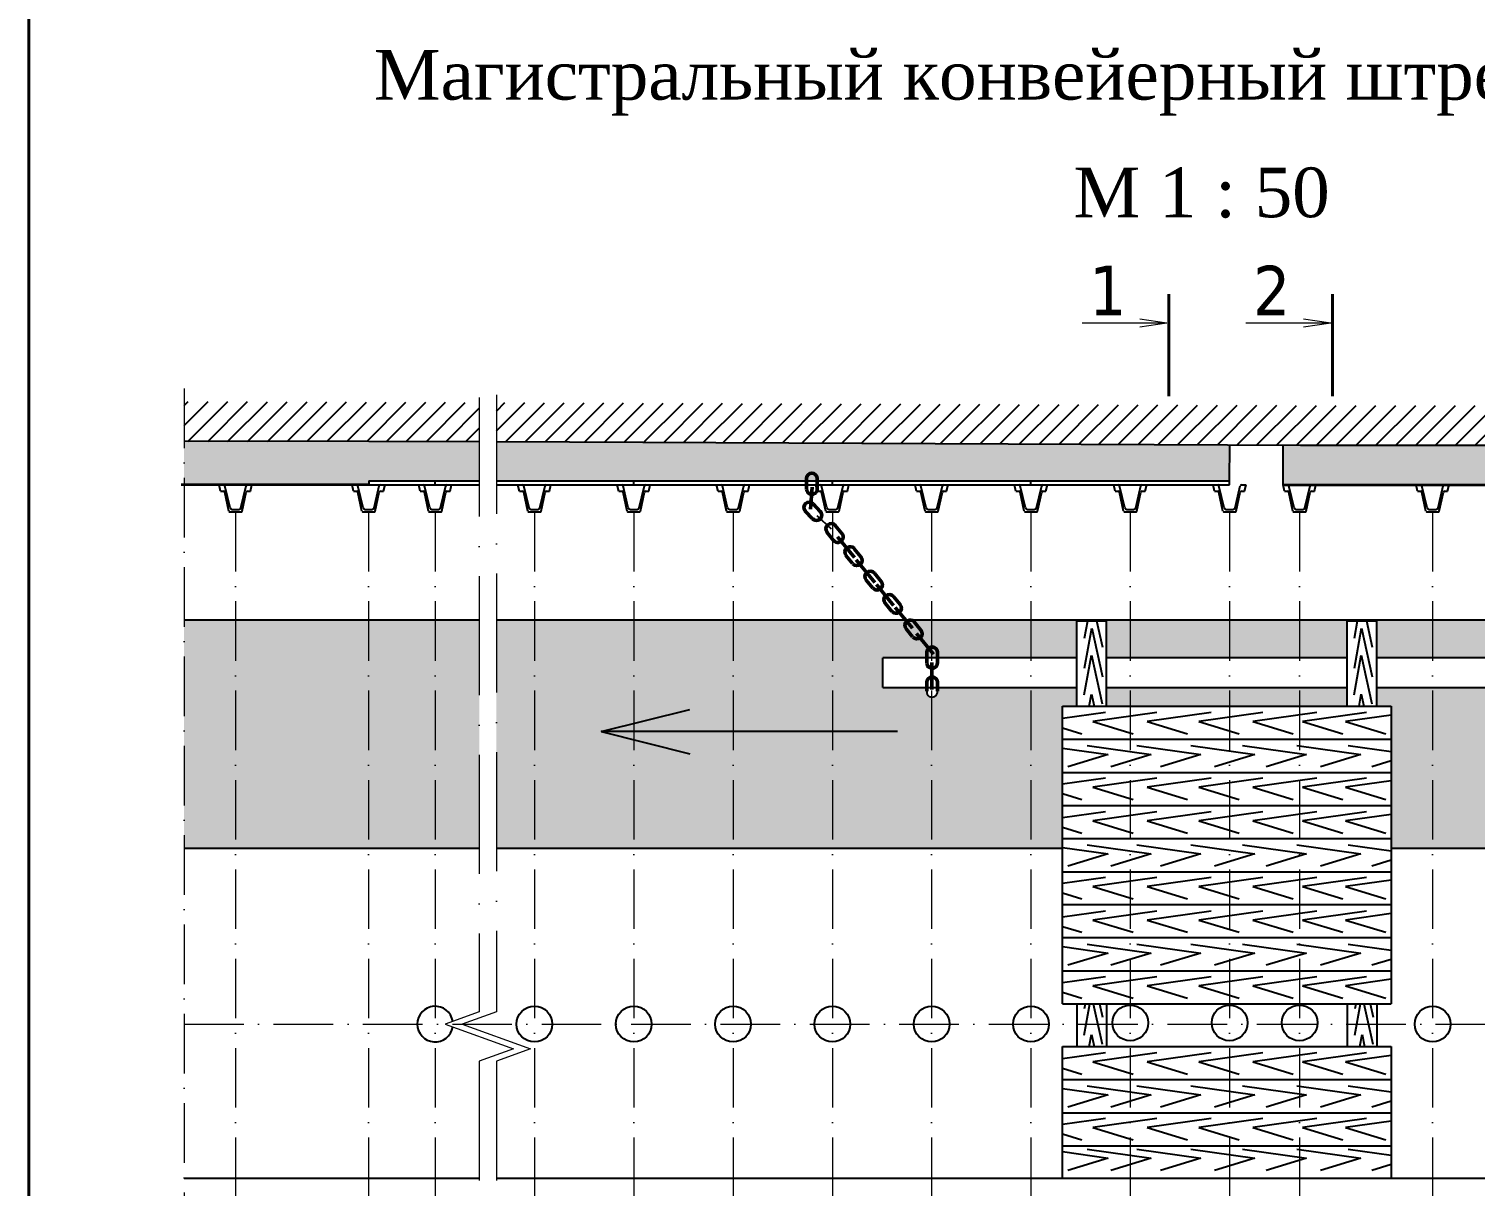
# Model space of a CAD drawing. Header units: millimetres. Extents: x -46762 to 161452, y -66984 to 31524.
# Drawn here: x -13385 to -6104, y 3799 to 9628 of the extents above; entities that cross this region are included whole.
import ezdxf

# ---------------------------------------------------------------- set-up
doc = ezdxf.new("R2010")
doc.units = ezdxf.units.MM
doc.header["$LTSCALE"] = 0.5
doc.linetypes.add('ACAD_ISO10W100', pattern=[18, 12, -3, 0, -3])
doc.styles.get("Standard").update_dxf_attribs({"font": 'TIMES.TTF'})
doc.linetypes.add('FENCELINE1', pattern='A,6.35,-2.54,[133,ltypeshp.shx,S=2.54,R=0,X=-2.54,Y=0],-2.54,25.4', length=36.83)
pattern_1 = [(228.0128, (182.88, -8811.351), (-2032.001727, -2286.002809), [34.172, -3383.05]), (184.9697, (160.02, -8836.751), (3048.0049306, 253.9982075), [58.6405, -5805.4]), (132.5104, (101.6, -8841.831), (2539.998152, -2794.002729), [41.3482, -4093.47]), (267.2737, (2.54, -8905.331), (253.998897, 5079.998365), [53.4005, -5286.64]), (292.8337, (-2e-12, -8958.671), (-1270.0036056, 3048.001733), [52.3634, -5183.98]), (357.2737, (20.32, -9006.931), (-5079.998365, 253.998897), [53.4005, -5286.64]), (37.6942, (73.66, -9009.471), (-3302.002086, -2539.9977357), [70.6194, -6991.31]), (72.2553, (129.54, -8966.291), (1778.0035565, 5588.0016206), [66.672, -6600.53]), (121.4296, (149.86, -8902.791), (-2032.0005235, 3301.996116), [53.5813, -5304.55]), (175.2364, (121.92, -8857.07), (2793.997805, -253.997616), [61.1713, -2997.39]), (222.3974, (60.96, -8851.991), (-3048.0000917, -2793.996365), [79.1078, -7831.68]), (138.8141, (254, -8907.87), (-1777.998867, 1523.997656), [27.0005, -2673.06]), (171.4692, (233.68, -8890.091), (3301.9949596, -508.00128), [51.3682, -5085.46]), (225, (182.88, -8882.47), (-5e-14, -253.9998), [35.921, -323.289]), (203.1986, (165.1, -8851.99), (1270.00428, 508.00223), [19.344, -1915.06]), (291.8014, (147.32, -8859.61), (-254.00018, 762.00049), [27.3566, -1340.48]), (30.9638, (157.48, -8885.01), (761.9992, 508.0004), [44.432, -1436.63]), (161.5651, (195.58, -8862.15), (508.00023, -253.99962), [32.1287, -771.09]), (16.3895, (-2e-12, -8859.611), (2540.001401, 761.998415), [45.0088, -4455.88]), (70.3462, (43.18, -8846.911), (-1015.997169, -2793.996049), [37.76, -3738.22]), (293.1986, (195.58, -8811.35), (-508.00223, 1270.00428), [38.688, -1895.72]), (343.6105, (210.82, -8846.911), (-2540.001401, 761.998415), [45.0088, -4455.88]), (339.444, (-2e-12, -9017.09), (-1270.001576, 507.999384), [43.4035, -2126.77]), (294.7751, (40.64, -9032.331), (-1269.99704, 2793.998703), [36.3672, -3600.36]), (66.8014, (198.12, -9065.35), (508.00223, 1270.00428), [38.688, -1895.72]), (17.354, (213.36, -9029.791), (-3302.000178, -1015.998468), [42.5783, -4215.24]), (69.444, (73.66, -9065.35), (-507.999384, -1270.001576), [21.7018, -2148.48]), (101.3099, (182.88, -9065.35), (-253.99875, 1015.99675), [12.9515, -1282.2]), (165.9638, (180.34, -9052.65), (762.00054, -253.99956), [52.3634, -994.905]), (186.009, (129.54, -9039.951), (2539.9962544, 253.999407), [48.5267, -4804.14]), (303.6901, (157.48, -8907.87), (-254.00009, 507.9995), [36.6324, -879.178]), (353.1572, (177.8, -8938.351), (4318.0017857, -508.002275), [63.9557, -6331.6]), (60.9454, (241.3, -8945.97), (-1015.997637, -1777.99576), [26.1508, -2588.94]), (90, (254, -8923.1), (-254, 254), [15.24, -238.76]), (120.2564, (124.46, -9032.331), (1015.997847, -1777.999103), [35.2867, -3493.39]), (48.0128, (106.68, -9001.851), (2032.001727, 2286.002809), [68.3443, -3348.88]), (0, (152.4, -8951.05), (254, 254), [66.04, -187.96]), (325.3048, (218.44, -8951.051), (-2539.995599, 1778.000169), [40.161, -3975.93]), (254.0546, (251.46, -8973.91), (-254.00065, -1016.00242), [36.983, -1812.17]), (207.646, (241.3, -9009.471), (-4825.998305, -2540.0015975), [60.2145, -5961.25]), (175.4261, (187.96, -9037.411), (-3302.0007605, 253.998771), [63.703, -6306.58]), (175.4261, (187.96, -9037.411), (-3302.0007605, 253.998771), [63.703, -6306.58])]
pattern_2 = [(45, (-2e-12, -9065.35), (-50, 50), [])]

msp = doc.modelspace()

# ---------------------------------------------------------------- hatches: boundary and pattern name
h = msp.add_hatch()
h.set_pattern_fill('JIS_WOOD', color=256, scale=100, style=0)
h.set_pattern_definition(pattern_2)
h.paths.add_polyline_path([(-12080.2, 7749.72), (-12603.82, 7751.59), (-12603.82, 7549.34), (-12260.22, 7550.17)])
h.paths.add_polyline_path([(-11943.16, 7749.24), (-12080.2, 7749.72), (-12260.22, 7550.17), (-11910.3, 7551.02)])
h.paths.add_polyline_path([(-10034.09, 7742.44), (-10820.37, 7745.24), (-10761.56, 7547.7), (-10181.18, 7545.22)])
h.paths.add_polyline_path([(-9699.44, 7741.25), (-10034.09, 7742.44), (-10181.18, 7545.22), (-9660.93, 7543.01)])
h.paths.add_polyline_path([(-8942.11, 7738.56), (-9699.44, 7741.25), (-9660.93, 7543.01), (-9135.04, 7540.76)])
h.paths.add_polyline_path([(-8476.12, 7736.9), (-8942.11, 7738.56), (-9135.04, 7540.76), (-8342.56, 7537.39)])
h.paths.add_polyline_path([(-7806.66, 7734.52), (-8476.12, 7736.9), (-8342.56, 7537.39), (-7886.05, 7535.44)])
h.paths.add_polyline_path([(-7692.15, 7734.11), (-7806.66, 7734.52), (-7886.05, 7535.44), (-7599.67, 7534.22)])
h.paths.add_polyline_path([(-11117.99, 7670.77), (-11117.99, 7746.3), (-11943.16, 7749.24), (-11910.3, 7551.02), (-11674, 7551.59), (-11234.02, 7549.71)])
h.paths.add_polyline_path([(-11031.8, 7745.99), (-11031.8, 7548.85), (-10761.56, 7547.7), (-10820.37, 7745.24)])
h.paths.add_polyline_path([(-11117.99, 7549.22), (-11117.99, 7670.77), (-11234.02, 7549.71)])
h = msp.add_hatch()
h.set_pattern_fill('JIS_WOOD', color=256, scale=100, style=0)
h.set_pattern_definition(pattern_2)
h.paths.add_polyline_path([(-6529.69, 7731.59), (-6982.35, 7731.59), (-7692.15, 7734.11), (-7599.67, 7534.22), (-6982.35, 7531.59), (-6743.38, 7531.59)])
h.paths.add_polyline_path([(-6181.5, 7731.59), (-6529.69, 7731.59), (-6743.38, 7531.59), (-6084.96, 7531.59)])
h.paths.add_polyline_path([(-5273.47, 7731.59), (-6181.5, 7731.59), (-6084.96, 7531.59), (-5460.4, 7531.59)])
h.paths.add_polyline_path([(-5019.11, 7731.59), (-5273.47, 7731.59), (-5460.4, 7531.59), (-4897.08, 7531.59)])
h.paths.add_polyline_path([(-3987.09, 7731.59), (-5019.11, 7731.59), (-4897.08, 7531.59), (-4159.98, 7531.59)])
h.paths.add_polyline_path([(-3620.79, 7731.59), (-3987.09, 7731.59), (-4159.98, 7531.59), (-3491.18, 7531.59)])
h.paths.add_polyline_path([(-2708.93, 7731.59), (-3620.79, 7731.59), (-3491.18, 7531.59), (-2893.27, 7531.59)])
h.paths.add_polyline_path([(-2353.81, 7731.59), (-2708.93, 7731.59), (-2893.27, 7531.59), (-2244.87, 7531.59)])
h.paths.add_polyline_path([(-1458, 7731.59), (-1611.84, 7731.59), (-1739.1, 7531.59), (-1431.97, 7531.59)])
h.paths.add_polyline_path([(-1976.9, 7531.59), (-1976.9, 7731.59), (-2353.81, 7731.59), (-2244.87, 7531.59)])
h.paths.add_polyline_path([(-1890.7, 7731.59), (-1890.7, 7531.59), (-1739.1, 7531.59), (-1611.84, 7731.59)])
h = msp.add_hatch()
h.set_pattern_fill('GRAVEL', color=256, scale=10, style=0)
h.set_pattern_definition(pattern_1)
h.paths.add_polyline_path([(-12260.22, 7550.17), (-12603.82, 7549.34), (-12603.82, 7331.59), (-12457.41, 7331.59)])
h.paths.add_polyline_path([(-11910.3, 7551.02), (-12260.22, 7550.17), (-12457.41, 7331.59), (-11873.93, 7331.59)])
h.paths.add_polyline_path([(-11234.02, 7549.71), (-11674, 7551.59), (-11910.3, 7551.02), (-11873.93, 7331.59), (-11674, 7331.59), (-11674, 7351.59), (-11423.91, 7351.59)])
h.paths.add_polyline_path([(-10181.18, 7545.22), (-10761.56, 7547.7), (-10703.17, 7351.59), (-10325.6, 7351.59)])
h.paths.add_polyline_path([(-9660.93, 7543.01), (-10181.18, 7545.22), (-10325.6, 7351.59), (-9623.73, 7351.59)])
h.paths.add_polyline_path([(-9135.04, 7540.76), (-9660.93, 7543.01), (-9623.73, 7351.59), (-9319.56, 7351.59)])
h.paths.add_polyline_path([(-8342.56, 7537.39), (-9135.04, 7540.76), (-9319.56, 7351.59), (-8218.18, 7351.59)])
h.paths.add_polyline_path([(-7886.05, 7535.44), (-8342.56, 7537.39), (-8218.18, 7351.59), (-7959.37, 7351.59)])
h.paths.add_polyline_path([(-7599.67, 7534.22), (-7886.05, 7535.44), (-7959.37, 7351.59), (-7515.18, 7351.59)])
h.paths.add_polyline_path([(-11117.99, 7351.59), (-11117.99, 7549.22), (-11234.02, 7549.71), (-11423.91, 7351.59)])
h.paths.add_polyline_path([(-11031.8, 7548.85), (-11031.8, 7351.59), (-10703.17, 7351.59), (-10761.56, 7547.7)])
h = msp.add_hatch()
h.set_pattern_fill('GRAVEL', color=256, scale=10, style=0)
h.set_pattern_definition(pattern_1)
h.paths.add_polyline_path([(-7339.32, 7533.11), (-7599.67, 7534.22), (-7515.18, 7351.59), (-7340.09, 7351.59)])
h.paths.add_polyline_path([(-6743.38, 7531.59), (-6982.35, 7531.59), (-7070.79, 7531.96), (-7070.79, 7331.78), (-7070.75, 7331.59), (-6957.07, 7331.59)])
h.paths.add_polyline_path([(-6084.96, 7531.59), (-6743.38, 7531.59), (-6957.07, 7331.59), (-5988.42, 7331.59)])
h.paths.add_polyline_path([(-5460.4, 7531.59), (-6084.96, 7531.59), (-5988.42, 7331.59), (-5647.34, 7331.59)])
h.paths.add_polyline_path([(-4897.08, 7531.59), (-5460.4, 7531.59), (-5647.34, 7331.59), (-4775.06, 7331.59)])
h.paths.add_polyline_path([(-4159.98, 7531.59), (-4897.08, 7531.59), (-4775.06, 7331.59), (-4332.88, 7331.59)])
h.paths.add_polyline_path([(-3491.18, 7531.59), (-4159.98, 7531.59), (-4332.88, 7331.59), (-3361.56, 7331.59)])
h.paths.add_polyline_path([(-2893.27, 7531.59), (-3491.18, 7531.59), (-3361.56, 7331.59), (-3077.61, 7331.59)])
h = msp.add_hatch(color=253)
h.paths.add_polyline_path([(-12345.09, 6650.59), (-12603.82, 6650.59), (-12603.82, 5500.59), (-12345.09, 5500.59)])
h.paths.add_polyline_path([(-11675.09, 6650.59), (-12345.09, 6650.59), (-12345.09, 5500.59), (-11675.09, 5500.59)])
h.paths.add_polyline_path([(-11340.09, 6650.59), (-11675.09, 6650.59), (-11675.09, 5500.59), (-11340.09, 5500.59)])
h.paths.add_polyline_path([(-10340.09, 6046.94), (-10504.3, 6087.95), (-10340.09, 6128.97), (-10340.09, 6650.59), (-10840.09, 6650.59), (-10840.09, 5500.59), (-10340.09, 5500.59)])
h.paths.add_polyline_path([(-9840.09, 6087.95), (-10340.09, 6087.95), (-10340.09, 5500.59), (-9840.09, 5500.59)])
h.paths.add_polyline_path([(-9840.09, 6650.59), (-10340.09, 6650.59), (-10340.09, 6087.95), (-9840.09, 6087.95)])
h.paths.add_polyline_path([(-9340.09, 6650.59), (-9840.09, 6650.59), (-9840.09, 6087.95), (-9340.09, 6087.95)])
h.paths.add_polyline_path([(-9340.09, 6087.95), (-9840.09, 6087.95), (-9840.09, 5500.59), (-9340.09, 5500.59)])
h.paths.add_polyline_path([(-8840.09, 6261.74, -0.4213789), (-8865.03, 6291.59), (-8865.03, 6309.59), (-9086.24, 6309.59), (-9086.24, 6459.59), (-8840.09, 6459.59), (-8840.09, 6489.74), (-8898.17, 6560.69, 0.4093055), (-8892.46, 6597.65), (-8894.56, 6600.21, -0.44604), (-8898.17, 6560.69), (-8855.07, 6508.04, -0.1540031), (-8840.09, 6514.3), (-8840.09, 6650.59), (-9340.09, 6650.59), (-9340.09, 5500.59), (-8840.09, 5500.59)])
h.paths.add_polyline_path([(-8340.09, 6309.59), (-8810.96, 6309.59), (-8810.96, 6291.59, -0.4675387), (-8840.09, 6261.74), (-8840.09, 5500.59), (-8340.09, 5500.59)])
h.paths.add_polyline_path([(-8340.09, 6650.59), (-8840.09, 6650.59), (-8840.09, 6459.59), (-8340.09, 6459.59)])
h.paths.add_polyline_path([(-8109.34, 6645.59), (-7959.34, 6645.59), (-7959.34, 6459.59), (-7840.09, 6459.59), (-7840.09, 6650.59), (-8340.09, 6650.59), (-8340.09, 6459.59), (-8109.34, 6459.59)])
h.paths.add_polyline_path([(-8109.34, 6309.59), (-8340.09, 6309.59), (-8340.09, 5500.59), (-8181.72, 5500.59), (-8181.72, 6216.35), (-8109.34, 6216.35)])
h.paths.add_polyline_path([(-7840.09, 6309.59), (-7959.34, 6309.59), (-7959.34, 6216.35), (-7840.09, 6216.35)])
h.paths.add_polyline_path([(-7340.09, 6309.59), (-7840.09, 6309.59), (-7840.09, 6216.35), (-7340.09, 6216.35)])
h.paths.add_polyline_path([(-7340.09, 6650.59), (-7840.09, 6650.59), (-7840.09, 6459.59), (-7340.09, 6459.59)])
h.paths.add_polyline_path([(-6987.79, 6650.59), (-7340.09, 6650.59), (-7340.09, 6459.59), (-6987.79, 6459.59)])
h.paths.add_polyline_path([(-6987.79, 6309.59), (-7340.09, 6309.59), (-7340.09, 6216.35), (-6987.79, 6216.35)])
h.paths.add_polyline_path([(-6748.17, 6309.59), (-6987.79, 6309.59), (-6987.79, 6216.35), (-6748.17, 6216.35)])
h.paths.add_polyline_path([(-11117.99, 5500.59), (-11117.99, 6650.59), (-11340.09, 6650.59), (-11340.09, 5500.59)])
h.paths.add_polyline_path([(-11031.8, 6650.59), (-11031.8, 5500.59), (-10840.09, 5500.59), (-10840.09, 6650.59)])
h = msp.add_hatch(color=253)
h.paths.add_polyline_path([(-6748.17, 6645.59), (-6598.17, 6645.59), (-6598.17, 6459.59), (-6317.79, 6459.59), (-6317.79, 6650.59), (-6987.79, 6650.59), (-6987.79, 6459.59), (-6748.17, 6459.59)])
h.paths.add_polyline_path([(-6317.79, 6309.59), (-6598.17, 6309.59), (-6598.17, 6216.35), (-6525.79, 6216.35), (-6525.79, 5500.59), (-6317.79, 5500.59)])
h.paths.add_polyline_path([(-5647.79, 6309.59), (-6317.79, 6309.59), (-6317.79, 5500.59), (-5647.79, 5500.59)])
h.paths.add_polyline_path([(-5647.79, 6650.59), (-6317.79, 6650.59), (-6317.79, 6459.59), (-5647.79, 6459.59)])
h.paths.add_polyline_path([(-4977.79, 6650.59), (-5647.79, 6650.59), (-5647.79, 6459.59), (-4977.79, 6459.59)])
h.paths.add_polyline_path([(-4977.79, 6309.59), (-5647.79, 6309.59), (-5647.79, 5500.59), (-4977.79, 5500.59)])
h = msp.add_hatch(color=253)
h.paths.add_polyline_path([(-10340.09, 6128.97), (-10504.3, 6087.95), (-10340.09, 6087.95)])
h.paths.add_polyline_path([(-10340.09, 6087.95), (-10504.3, 6087.95), (-10340.09, 6046.94)])

# ---------------------------------------------------------------- linework, layer by layer
at = {"lineweight": 40}
for p, q in [((-13385.42, 19195.9), (-13385.42, 382.41)), ((-7646.53, 8291.13), (-7646.53, 7777.53)), ((-6821.2, 8291.13), (-6821.2, 7777.53))]:
    msp.add_line(p, q, dxfattribs=at)
at = {"lineweight": 20}
for p, q in [((-7656.26, 8145.19), (-7792.56, 8165.51)), ((-6830.93, 8145.19), (-6967.23, 8165.51)), ((-7656.26, 8145.19), (-8082.78, 8145.19)), ((-7656.26, 8145.19), (-7792.56, 8124.86)), ((-6830.93, 8145.19), (-7257.45, 8145.19)), ((-6830.93, 8145.19), (-6967.23, 8124.86))]:
    msp.add_line(p, q, dxfattribs=at)
at = {"linetype": 'ACAD_ISO10W100', "lineweight": 15, "ltscale": 50}
for p, q in [((-12603.82, 7816.8), (-12603.82, 1360.89)), ((-12345.09, 7194.59), (-12345.09, 3838.59)), ((-11675.09, 7194.59), (-11675.09, 3838.59)), ((-11340.09, 7194.59), (-11340.09, 3838.59)), ((-10840.09, 7194.59), (-10840.09, 3838.59)), ((-10340.09, 7194.59), (-10340.09, 3838.59)), ((-9840.09, 7194.59), (-9840.09, 3838.59)), ((-9340.09, 7194.59), (-9340.09, 3838.59)), ((-8840.09, 7194.59), (-8840.09, 3838.59)), ((-8340.09, 7194.59), (-8340.09, 3838.59)), ((-7840.09, 7194.59), (-7840.09, 2034.59)), ((-7340.09, 7194.59), (-7340.09, 2034.59)), ((-6987.79, 7194.59), (-6987.79, 3444.84)), ((-6317.79, 7194.59), (-6317.79, 3838.59)), ((-12603.82, 4614.59), (-1364.97, 4614.59)), ((-12345.09, 3838.59), (-12345.09, 2034.59)), ((-11675.09, 3838.59), (-11675.09, 2034.59)), ((-11340.09, 3838.59), (-11340.09, 2034.59)), ((-10840.09, 3838.59), (-10840.09, 2034.59)), ((-10340.09, 3838.59), (-10340.09, 2034.59)), ((-9840.09, 3838.59), (-9840.09, 2034.59)), ((-9340.09, 3838.59), (-9340.09, 2034.59)), ((-8840.09, 3838.59), (-8840.09, 2034.59)), ((-8340.09, 3838.59), (-8340.09, 2034.59)), ((-6317.79, 3838.59), (-6317.79, 2034.59))]:
    msp.add_line(p, q, dxfattribs=at)
at = {"ltscale": 5}
for p, q in [((-11674, 7551.59), (-12603.82, 7549.34)), ((-6982.35, 7531.59), (-1976.9, 7531.59))]:
    msp.add_line(p, q, dxfattribs=at)
for p, q in [((-11674, 7551.59), (-11117.99, 7549.22)), ((-11031.8, 7548.85), (-6982.35, 7531.59)), ((-7340.09, 7351.59), (-7339.32, 7533.11)), ((-7070.79, 7331.59), (-7070.79, 7531.96)), ((-12428.09, 7331.59), (-12404.82, 7331.59)), ((-12420.6, 7299.59), (-12428.04, 7331.59)), ((-12420.6, 7299.59), (-12404.94, 7299.59)), ((-12378.61, 7199.33), (-12399.07, 7294.84)), ((-12372.41, 7216.03), (-12398.99, 7326.99)), ((-12317.77, 7216.03), (-12291.19, 7326.99)), ((-12311.57, 7199.33), (-12291.11, 7294.84)), ((-12285.36, 7331.59), (-12262.09, 7331.59)), ((-12285.24, 7299.59), (-12269.66, 7299.59)), ((-12269.66, 7299.59), (-12262.24, 7331.59)), ((-11758.09, 7331.59), (-11734.82, 7331.59)), ((-11750.6, 7299.59), (-11758.04, 7331.59)), ((-11750.6, 7299.59), (-11734.94, 7299.59)), ((-11708.61, 7199.33), (-11729.07, 7294.84)), ((-11702.41, 7216.03), (-11728.99, 7326.99)), ((-11675.09, 7331.59), (-11117.99, 7331.59)), ((-11674, 7351.59), (-11117.99, 7351.59)), ((-11674, 7351.59), (-11674, 7331.59)), ((-11647.77, 7216.03), (-11621.19, 7326.99)), ((-11641.57, 7199.33), (-11621.11, 7294.84)), ((-11615.36, 7331.59), (-11592.09, 7331.59)), ((-11615.24, 7299.59), (-11599.66, 7299.59)), ((-11599.66, 7299.59), (-11592.24, 7331.59)), ((-11423.09, 7331.59), (-11399.82, 7331.59)), ((-11415.6, 7299.59), (-11423.04, 7331.59)), ((-11415.6, 7299.59), (-11399.94, 7299.59)), ((-11373.61, 7199.33), (-11394.07, 7294.84)), ((-11367.41, 7216.03), (-11393.99, 7326.99)), ((-11340.09, 7331.59), (-11340.09, 7351.59)), ((-11312.77, 7216.03), (-11286.19, 7326.99)), ((-11306.57, 7199.33), (-11286.11, 7294.84)), ((-11280.36, 7331.59), (-11257.09, 7331.59)), ((-11280.24, 7299.59), (-11264.66, 7299.59)), ((-11264.66, 7299.59), (-11257.24, 7331.59)), ((-11031.8, 7351.59), (-7340.09, 7351.59)), ((-11031.8, 7331.59), (-7340.09, 7331.59)), ((-10923.09, 7331.59), (-10899.82, 7331.59)), ((-10915.6, 7299.59), (-10923.04, 7331.59)), ((-10915.6, 7299.59), (-10899.94, 7299.59)), ((-10873.61, 7199.33), (-10894.07, 7294.84)), ((-10867.41, 7216.03), (-10893.99, 7326.99)), ((-10812.77, 7216.03), (-10786.19, 7326.99)), ((-10806.57, 7199.33), (-10786.11, 7294.84)), ((-10780.36, 7331.59), (-10757.09, 7331.59)), ((-10780.24, 7299.59), (-10764.66, 7299.59)), ((-10764.66, 7299.59), (-10757.24, 7331.59)), ((-10423.09, 7331.59), (-10399.82, 7331.59)), ((-10415.6, 7299.59), (-10423.04, 7331.59)), ((-10415.6, 7299.59), (-10399.94, 7299.59)), ((-10373.61, 7199.33), (-10394.07, 7294.84)), ((-10367.41, 7216.03), (-10393.99, 7326.99)), ((-10340.09, 7331.59), (-10340.09, 7351.59)), ((-10312.77, 7216.03), (-10286.19, 7326.99)), ((-10306.57, 7199.33), (-10286.11, 7294.84)), ((-10280.36, 7331.59), (-10257.09, 7331.59)), ((-10280.24, 7299.59), (-10264.66, 7299.59)), ((-10264.66, 7299.59), (-10257.24, 7331.59)), ((-9923.09, 7331.59), (-9899.82, 7331.59)), ((-9915.6, 7299.59), (-9923.04, 7331.59)), ((-9915.6, 7299.59), (-9899.94, 7299.59)), ((-9873.61, 7199.33), (-9894.07, 7294.84)), ((-9867.41, 7216.03), (-9893.99, 7326.99)), ((-9812.77, 7216.03), (-9786.19, 7326.99)), ((-9806.57, 7199.33), (-9786.11, 7294.84)), ((-9780.36, 7331.59), (-9757.09, 7331.59)), ((-9780.24, 7299.59), (-9764.66, 7299.59)), ((-9764.66, 7299.59), (-9757.24, 7331.59)), ((-9423.09, 7331.59), (-9399.82, 7331.59)), ((-9415.6, 7299.59), (-9423.04, 7331.59)), ((-9415.6, 7299.59), (-9399.94, 7299.59)), ((-9373.61, 7199.33), (-9394.07, 7294.84)), ((-9367.41, 7216.03), (-9393.99, 7326.99)), ((-9340.09, 7331.59), (-9340.09, 7351.59)), ((-9312.77, 7216.03), (-9286.19, 7326.99)), ((-9306.57, 7199.33), (-9286.11, 7294.84)), ((-9280.36, 7331.59), (-9257.09, 7331.59)), ((-9280.24, 7299.59), (-9264.66, 7299.59)), ((-9264.66, 7299.59), (-9257.24, 7331.59)), ((-8923.09, 7331.59), (-8899.82, 7331.59)), ((-8915.6, 7299.59), (-8923.04, 7331.59)), ((-8915.6, 7299.59), (-8899.94, 7299.59)), ((-8873.61, 7199.33), (-8894.07, 7294.84)), ((-8867.41, 7216.03), (-8893.99, 7326.99)), ((-8812.77, 7216.03), (-8786.19, 7326.99)), ((-8806.57, 7199.33), (-8786.11, 7294.84)), ((-8780.36, 7331.59), (-8757.09, 7331.59)), ((-8780.24, 7299.59), (-8764.66, 7299.59)), ((-8764.66, 7299.59), (-8757.24, 7331.59)), ((-8423.09, 7331.59), (-8399.82, 7331.59)), ((-8415.6, 7299.59), (-8423.04, 7331.59)), ((-8415.6, 7299.59), (-8399.94, 7299.59)), ((-8373.61, 7199.33), (-8394.07, 7294.84)), ((-8367.41, 7216.03), (-8393.99, 7326.99)), ((-8340.09, 7331.59), (-8340.09, 7351.59)), ((-8312.77, 7216.03), (-8286.19, 7326.99)), ((-8306.57, 7199.33), (-8286.11, 7294.84)), ((-8280.36, 7331.59), (-8257.09, 7331.59)), ((-8280.24, 7299.59), (-8264.66, 7299.59)), ((-8264.66, 7299.59), (-8257.24, 7331.59)), ((-7923.09, 7331.59), (-7899.82, 7331.59)), ((-7915.6, 7299.59), (-7923.04, 7331.59)), ((-7915.6, 7299.59), (-7899.94, 7299.59)), ((-7873.61, 7199.33), (-7894.07, 7294.84)), ((-7867.41, 7216.03), (-7893.99, 7326.99)), ((-7812.77, 7216.03), (-7786.19, 7326.99)), ((-7806.57, 7199.33), (-7786.11, 7294.84)), ((-7780.36, 7331.59), (-7757.09, 7331.59)), ((-7780.24, 7299.59), (-7764.66, 7299.59)), ((-7764.66, 7299.59), (-7757.24, 7331.59)), ((-7423.09, 7331.59), (-7399.82, 7331.59)), ((-7415.6, 7299.59), (-7423.04, 7331.59)), ((-7415.6, 7299.59), (-7399.94, 7299.59)), ((-7373.61, 7199.33), (-7394.07, 7294.84)), ((-7367.41, 7216.03), (-7393.99, 7326.99)), ((-7340.09, 7331.59), (-7340.09, 7351.59)), ((-7312.77, 7216.03), (-7286.19, 7326.99)), ((-7306.57, 7199.33), (-7286.11, 7294.84)), ((-7280.36, 7331.59), (-7257.09, 7331.59)), ((-7280.24, 7299.59), (-7264.66, 7299.59)), ((-7264.66, 7299.59), (-7257.24, 7331.59)), ((-7070.79, 7331.59), (-7047.53, 7331.59)), ((-7063.3, 7299.59), (-7070.75, 7331.59)), ((-7063.3, 7299.59), (-7047.64, 7299.59)), ((-7021.31, 7199.33), (-7041.78, 7294.84)), ((-7015.11, 7216.03), (-7041.69, 7326.99)), ((-6960.47, 7216.03), (-6933.89, 7326.99)), ((-6954.28, 7199.33), (-6933.81, 7294.84)), ((-6928.06, 7331.59), (-6904.79, 7331.59)), ((-6927.94, 7299.59), (-6912.36, 7299.59)), ((-6912.36, 7299.59), (-6904.95, 7331.59)), ((-6400.79, 7331.59), (-6377.53, 7331.59)), ((-6393.3, 7299.59), (-6400.75, 7331.59)), ((-6393.3, 7299.59), (-6377.64, 7299.59)), ((-6351.31, 7199.33), (-6371.78, 7294.84)), ((-6345.11, 7216.03), (-6371.69, 7326.99)), ((-6290.47, 7216.03), (-6263.89, 7326.99)), ((-6284.28, 7199.33), (-6263.81, 7294.84)), ((-6258.06, 7331.59), (-6234.79, 7331.59)), ((-6257.94, 7299.59), (-6242.36, 7299.59)), ((-6242.36, 7299.59), (-6234.95, 7331.59)), ((-12372.74, 7194.59), (-12317.44, 7194.59)), ((-12361.71, 7207.59), (-12328.47, 7207.59)), ((-11702.74, 7194.59), (-11647.44, 7194.59)), ((-11691.71, 7207.59), (-11658.47, 7207.59)), ((-11367.74, 7194.59), (-11312.44, 7194.59)), ((-11356.71, 7207.59), (-11323.47, 7207.59)), ((-10867.74, 7194.59), (-10812.44, 7194.59)), ((-10856.71, 7207.59), (-10823.47, 7207.59)), ((-10367.74, 7194.59), (-10312.44, 7194.59)), ((-10356.71, 7207.59), (-10323.47, 7207.59)), ((-9867.74, 7194.59), (-9812.44, 7194.59)), ((-9856.71, 7207.59), (-9823.47, 7207.59)), ((-9367.74, 7194.59), (-9312.44, 7194.59)), ((-9356.71, 7207.59), (-9323.47, 7207.59)), ((-8867.74, 7194.59), (-8812.44, 7194.59)), ((-8856.71, 7207.59), (-8823.47, 7207.59)), ((-8367.74, 7194.59), (-8312.44, 7194.59)), ((-8356.71, 7207.59), (-8323.47, 7207.59)), ((-7867.74, 7194.59), (-7812.44, 7194.59)), ((-7856.71, 7207.59), (-7823.47, 7207.59)), ((-7367.74, 7194.59), (-7312.44, 7194.59)), ((-7356.71, 7207.59), (-7323.47, 7207.59)), ((-7015.44, 7194.59), (-6960.14, 7194.59)), ((-7004.42, 7207.59), (-6971.17, 7207.59)), ((-6345.44, 7194.59), (-6290.14, 7194.59)), ((-6334.42, 7207.59), (-6301.17, 7207.59)), ((-12603.82, 6650.59), (-11117.99, 6650.59)), ((-11031.8, 6650.59), (-1976.9, 6650.59)), ((-9086.24, 6309.59), (-9086.24, 6459.59)), ((-8109.34, 6459.59), (-9086.24, 6459.59)), ((-6748.17, 6459.59), (-7959.34, 6459.59)), ((-4086.24, 6459.59), (-6598.17, 6459.59)), ((-9086.24, 6309.59), (-8109.34, 6309.59)), ((-7959.34, 6309.59), (-6748.17, 6309.59)), ((-6598.17, 6309.59), (-4086.24, 6309.59)), ((-8181.72, 4716.35), (-8181.72, 6216.35)), ((-6525.79, 6216.35), (-6525.79, 4716.35)), ((-12603.82, 5500.59), (-11117.99, 5500.59)), ((-11031.8, 5500.59), (-8181.72, 5500.59)), ((-6525.79, 5500.59), (-1976.9, 5500.59)), ((-8109.34, 4716.35), (-8109.34, 4501.98)), ((-7959.34, 4716.35), (-7959.34, 4501.98)), ((-6748.17, 4716.35), (-6748.17, 4501.98)), ((-6598.17, 4716.35), (-6598.17, 4501.98)), ((-8181.72, 3838.59), (-8181.72, 4501.98)), ((-6525.79, 4501.98), (-6525.79, 3838.59)), ((-12603.82, 3838.59), (-11117.99, 3838.59)), ((-11031.8, 3838.59), (-1976.9, 3838.59))]:
    msp.add_line(p, q)
at = {"lineweight": 50}
for p, q in [((-9470.67, 7310.41), (-9470.67, 7363.3)), ((-9416.6, 7310.41), (-9416.6, 7363.3)), ((-9400.76, 7197.11), (-9436.78, 7235.84)), ((-9440.36, 7160.28), (-9476.38, 7199.01)), ((-9333.7, 7051.29), (-9367.2, 7092.22)), ((-9291.86, 7085.54), (-9325.36, 7126.47)), ((-9196.18, 6968.67), (-9229.69, 7009.59)), ((-9238.02, 6934.42), (-9271.53, 6975.34)), ((-9219.83, 6954.01), (-9125.57, 6838.87)), ((-9136.68, 6810.62), (-9170.18, 6851.54)), ((-9094.84, 6844.87), (-9128.34, 6885.79)), ((-9041, 6693.74), (-9074.5, 6734.67)), ((-8999.16, 6727.99), (-9032.67, 6768.92)), ((-8893.93, 6599.45), (-8927.43, 6640.37)), ((-8935.77, 6565.2), (-8969.27, 6606.12)), ((-8865.03, 6434.6), (-8865.03, 6487.49)), ((-8810.96, 6434.6), (-8810.96, 6487.49)), ((-8865.03, 6291.59), (-8865.03, 6336.45)), ((-8810.96, 6291.59), (-8810.96, 6336.45))]:
    msp.add_line(p, q, dxfattribs=at)
at = {"linetype": 'FENCELINE1', "lineweight": 35, "ltscale": 5}
for p, q in [((-11675.09, 7331.59), (-12618.35, 7331.59)), ((-7070.79, 7331.59), (-3050.75, 7331.59))]:
    msp.add_line(p, q, dxfattribs=at)
at = {"linetype": 'Continuous', "lineweight": 50}
for p, q in [((-9441.89, 7319.27), (-9449.63, 7208.79)), ((-9314.37, 7069.11), (-9228.74, 6964.51)), ((-9117.35, 6828.43), (-9031.72, 6723.83)), ((-9023.03, 6713.22), (-8937.41, 6608.62)), ((-8916.44, 6583.01), (-8830.81, 6478.41)), ((-8838.79, 6436.14), (-8838.79, 6300.96))]:
    msp.add_line(p, q, dxfattribs=at)
at = {"ltscale": 0.05}
for p, q in [((-9418.42, 7176.34), (-9345.99, 7109.51)), ((-8109.34, 6216.35), (-8109.34, 6645.59)), ((-8109.34, 6645.59), (-7959.34, 6645.59)), ((-8069.93, 6558.21), (-8054.41, 6645.59)), ((-8009.39, 6645.59), (-7980.25, 6513.53)), ((-7959.34, 6216.35), (-7959.34, 6645.59)), ((-6748.17, 6216.35), (-6748.17, 6645.59)), ((-6748.17, 6645.59), (-6598.17, 6645.59)), ((-6711.45, 6558.21), (-6695.93, 6645.59)), ((-6650.91, 6645.59), (-6621.77, 6513.53)), ((-6598.17, 6216.35), (-6598.17, 6645.59)), ((-8069.93, 6408.34), (-8034.34, 6608.77)), ((-8034.34, 6608.77), (-7980.25, 6363.67)), ((-6711.45, 6408.34), (-6675.85, 6608.77)), ((-6675.85, 6608.77), (-6621.77, 6363.67)), ((-8071.55, 6272.59), (-8035.96, 6473.01)), ((-8035.96, 6473.01), (-7981.87, 6227.91)), ((-6713.07, 6272.59), (-6677.47, 6473.01)), ((-6677.47, 6473.01), (-6623.39, 6227.91)), ((-8046.62, 6216.35), (-8035.96, 6276.37)), ((-8035.96, 6276.37), (-8022.71, 6216.35)), ((-6688.13, 6216.35), (-6677.47, 6276.37)), ((-6677.47, 6276.37), (-6664.23, 6216.35)), ((-8181.72, 6216.35), (-6525.79, 6216.35)), ((-8181.72, 6216.35), (-6525.79, 6216.35)), ((-7964.12, 6184.19), (-8181.72, 6153.59)), ((-7706.72, 6184.19), (-8028.47, 6138.95)), ((-8028.47, 6138.95), (-7825.89, 6077.04)), ((-7432.63, 6184.19), (-7754.39, 6138.95)), ((-7754.39, 6138.95), (-7551.8, 6077.04)), ((-7172.84, 6184.19), (-7494.6, 6138.95)), ((-7494.6, 6138.95), (-7292.01, 6077.04)), ((-6901.14, 6184.19), (-7222.89, 6138.95)), ((-7222.89, 6138.95), (-7020.31, 6077.04)), ((-6650.89, 6184.19), (-6972.64, 6138.95)), ((-6972.64, 6138.95), (-6770.05, 6077.04)), ((-6525.79, 6171.28), (-6755.75, 6138.95)), ((-6755.75, 6138.95), (-6553.17, 6077.04)), ((-8181.72, 6107.11), (-8083.29, 6077.04)), ((-8181.72, 6050.35), (-6525.79, 6050.35)), ((-8181.72, 6004.95), (-7951.75, 5972.61)), ((-7951.75, 5972.61), (-8154.34, 5910.7)), ((-8056.62, 6017.85), (-7734.87, 5972.61)), ((-7734.87, 5972.61), (-7937.45, 5910.7)), ((-7806.37, 6017.85), (-7484.61, 5972.61)), ((-7484.61, 5972.61), (-7687.2, 5910.7)), ((-7534.66, 6017.85), (-7212.91, 5972.61)), ((-7212.91, 5972.61), (-7415.5, 5910.7)), ((-7274.88, 6017.85), (-6953.12, 5972.61)), ((-6953.12, 5972.61), (-7155.71, 5910.7)), ((-7000.79, 6017.85), (-6679.04, 5972.61)), ((-6679.04, 5972.61), (-6881.62, 5910.7)), ((-6743.39, 6017.85), (-6525.79, 5987.26)), ((-6525.79, 5940.78), (-6624.22, 5910.7)), ((-8181.72, 5882.35), (-6525.79, 5882.35)), ((-7964.12, 5853.2), (-8181.72, 5822.6)), ((-7706.72, 5853.2), (-8028.47, 5807.95)), ((-7432.63, 5853.2), (-7754.39, 5807.95)), ((-7172.84, 5853.2), (-7494.6, 5807.95)), ((-6901.14, 5853.2), (-7222.89, 5807.95)), ((-6650.89, 5853.2), (-6972.64, 5807.95)), ((-6525.79, 5840.29), (-6755.75, 5807.95)), ((-8181.72, 5776.12), (-8083.29, 5746.04)), ((-8028.47, 5807.95), (-7825.89, 5746.04)), ((-7754.39, 5807.95), (-7551.8, 5746.04)), ((-7494.6, 5807.95), (-7292.01, 5746.04)), ((-7222.89, 5807.95), (-7020.31, 5746.04)), ((-6972.64, 5807.95), (-6770.05, 5746.04)), ((-6755.75, 5807.95), (-6553.17, 5746.04)), ((-8181.72, 5716.35), (-6525.79, 5716.35)), ((-8181.72, 5716.35), (-6525.79, 5716.35)), ((-7964.12, 5684.19), (-8181.72, 5653.59)), ((-7706.72, 5684.19), (-8028.47, 5638.95)), ((-7432.63, 5684.19), (-7754.39, 5638.95)), ((-7172.84, 5684.19), (-7494.6, 5638.95)), ((-6901.14, 5684.19), (-7222.89, 5638.95)), ((-6650.89, 5684.19), (-6972.64, 5638.95)), ((-8181.72, 5607.11), (-8083.29, 5577.04)), ((-8028.47, 5638.95), (-7825.89, 5577.04)), ((-7754.39, 5638.95), (-7551.8, 5577.04)), ((-7494.6, 5638.95), (-7292.01, 5577.04)), ((-7222.89, 5638.95), (-7020.31, 5577.04)), ((-6972.64, 5638.95), (-6770.05, 5577.04)), ((-6525.79, 5671.28), (-6755.75, 5638.95)), ((-6755.75, 5638.95), (-6553.17, 5577.04)), ((-8181.72, 5550.35), (-6525.79, 5550.35)), ((-8181.72, 5504.95), (-7951.75, 5472.61)), ((-7951.75, 5472.61), (-8154.34, 5410.7)), ((-8056.62, 5517.85), (-7734.87, 5472.61)), ((-7734.87, 5472.61), (-7937.45, 5410.7)), ((-7806.37, 5517.85), (-7484.61, 5472.61)), ((-7484.61, 5472.61), (-7687.2, 5410.7)), ((-7534.66, 5517.85), (-7212.91, 5472.61)), ((-7212.91, 5472.61), (-7415.5, 5410.7)), ((-7274.88, 5517.85), (-6953.12, 5472.61)), ((-6953.12, 5472.61), (-7155.71, 5410.7)), ((-7000.79, 5517.85), (-6679.04, 5472.61)), ((-6679.04, 5472.61), (-6881.62, 5410.7)), ((-6743.39, 5517.85), (-6525.79, 5487.26)), ((-6525.79, 5440.78), (-6624.22, 5410.7)), ((-8181.72, 5382.35), (-6525.79, 5382.35)), ((-7964.12, 5353.2), (-8181.72, 5322.6)), ((-7706.72, 5353.2), (-8028.47, 5307.95)), ((-7432.63, 5353.2), (-7754.39, 5307.95)), ((-7172.84, 5353.2), (-7494.6, 5307.95)), ((-6901.14, 5353.2), (-7222.89, 5307.95)), ((-6650.89, 5353.2), (-6972.64, 5307.95)), ((-6525.79, 5340.29), (-6755.75, 5307.95)), ((-8181.72, 5276.12), (-8083.29, 5246.04)), ((-8028.47, 5307.95), (-7825.89, 5246.04)), ((-7754.39, 5307.95), (-7551.8, 5246.04)), ((-7494.6, 5307.95), (-7292.01, 5246.04)), ((-7222.89, 5307.95), (-7020.31, 5246.04)), ((-6972.64, 5307.95), (-6770.05, 5246.04)), ((-6755.75, 5307.95), (-6553.17, 5246.04)), ((-8181.72, 5216.35), (-6525.79, 5216.35)), ((-8181.72, 5216.35), (-6525.79, 5216.35)), ((-7964.12, 5184.19), (-8181.72, 5153.59)), ((-7706.72, 5184.19), (-8028.47, 5138.95)), ((-7432.63, 5184.19), (-7754.39, 5138.95)), ((-7172.84, 5184.19), (-7494.6, 5138.95)), ((-6901.14, 5184.19), (-7222.89, 5138.95)), ((-6650.89, 5184.19), (-6972.64, 5138.95)), ((-6525.79, 5171.28), (-6755.75, 5138.95)), ((-8181.72, 5107.11), (-8083.29, 5077.04)), ((-8028.47, 5138.95), (-7825.89, 5077.04)), ((-7754.39, 5138.95), (-7551.8, 5077.04)), ((-7494.6, 5138.95), (-7292.01, 5077.04)), ((-7222.89, 5138.95), (-7020.31, 5077.04)), ((-6972.64, 5138.95), (-6770.05, 5077.04)), ((-6755.75, 5138.95), (-6553.17, 5077.04)), ((-8181.72, 5050.35), (-6525.79, 5050.35)), ((-8181.72, 5004.95), (-7951.75, 4972.61)), ((-7951.75, 4972.61), (-8154.34, 4910.7)), ((-8056.62, 5017.85), (-7734.87, 4972.61)), ((-7734.87, 4972.61), (-7937.45, 4910.7)), ((-7806.37, 5017.85), (-7484.61, 4972.61)), ((-7484.61, 4972.61), (-7687.2, 4910.7)), ((-7534.66, 5017.85), (-7212.91, 4972.61)), ((-7212.91, 4972.61), (-7415.5, 4910.7)), ((-7274.88, 5017.85), (-6953.12, 4972.61)), ((-6953.12, 4972.61), (-7155.71, 4910.7)), ((-7000.79, 5017.85), (-6679.04, 4972.61)), ((-6679.04, 4972.61), (-6881.62, 4910.7)), ((-6743.39, 5017.85), (-6525.79, 4987.26)), ((-8181.72, 4882.35), (-6525.79, 4882.35)), ((-6525.79, 4940.78), (-6624.22, 4910.7)), ((-7964.12, 4853.2), (-8181.72, 4822.6)), ((-7706.72, 4853.2), (-8028.47, 4807.95)), ((-8028.47, 4807.95), (-7825.89, 4746.04)), ((-7432.63, 4853.2), (-7754.39, 4807.95)), ((-7754.39, 4807.95), (-7551.8, 4746.04)), ((-7172.84, 4853.2), (-7494.6, 4807.95)), ((-7494.6, 4807.95), (-7292.01, 4746.04)), ((-6901.14, 4853.2), (-7222.89, 4807.95)), ((-7222.89, 4807.95), (-7020.31, 4746.04)), ((-6650.89, 4853.2), (-6972.64, 4807.95)), ((-6972.64, 4807.95), (-6770.05, 4746.04)), ((-6525.79, 4840.29), (-6755.75, 4807.95)), ((-6755.75, 4807.95), (-6553.17, 4746.04)), ((-8181.72, 4776.12), (-8083.29, 4746.04)), ((-6673.28, 4758.64), (-6673.17, 4758.15)), ((-8181.72, 4716.35), (-6525.79, 4716.35)), ((-8071.55, 4558.21), (-8043.47, 4716.35)), ((-8069.93, 4693.97), (-8065.95, 4716.35)), ((-8026.63, 4716.35), (-7981.87, 4513.54)), ((-7995.05, 4716.35), (-7980.25, 4649.29)), ((-6708.87, 4558.21), (-6680.79, 4716.35)), ((-6707.25, 4693.97), (-6703.28, 4716.35)), ((-6663.95, 4716.35), (-6619.2, 4513.54)), ((-6632.37, 4716.35), (-6617.58, 4649.29)), ((-8046.62, 4501.98), (-8035.96, 4562)), ((-8035.96, 4562), (-8022.71, 4501.98)), ((-6683.94, 4501.98), (-6673.28, 4562)), ((-6673.28, 4562), (-6660.04, 4501.98)), ((-8181.72, 4501.98), (-6525.79, 4501.98)), ((-7964.12, 4469.82), (-8181.72, 4439.22)), ((-7706.72, 4469.82), (-8028.47, 4424.58)), ((-7432.63, 4469.82), (-7754.39, 4424.58)), ((-7172.84, 4469.82), (-7494.6, 4424.58)), ((-6901.14, 4469.82), (-7222.89, 4424.58)), ((-6650.89, 4469.82), (-6972.64, 4424.58)), ((-6525.79, 4456.91), (-6755.75, 4424.58)), ((-8181.72, 4392.74), (-8083.29, 4362.66)), ((-8028.47, 4424.58), (-7825.89, 4362.66)), ((-7754.39, 4424.58), (-7551.8, 4362.66)), ((-7494.6, 4424.58), (-7292.01, 4362.66)), ((-7222.89, 4424.58), (-7020.31, 4362.66)), ((-6972.64, 4424.58), (-6770.05, 4362.66)), ((-6755.75, 4424.58), (-6553.17, 4362.66)), ((-8181.72, 4335.98), (-6525.79, 4335.98)), ((-8056.62, 4303.48), (-7734.87, 4258.24)), ((-7806.37, 4303.48), (-7484.61, 4258.24)), ((-7534.66, 4303.48), (-7212.91, 4258.24)), ((-7274.88, 4303.48), (-6953.12, 4258.24)), ((-7000.79, 4303.48), (-6679.04, 4258.24)), ((-6743.39, 4303.48), (-6525.79, 4272.88)), ((-8181.72, 4290.57), (-7951.75, 4258.24)), ((-7951.75, 4258.24), (-8154.34, 4196.33)), ((-7734.87, 4258.24), (-7937.45, 4196.33)), ((-7484.61, 4258.24), (-7687.2, 4196.33)), ((-7212.91, 4258.24), (-7415.5, 4196.33)), ((-6953.12, 4258.24), (-7155.71, 4196.33)), ((-6679.04, 4258.24), (-6881.62, 4196.33)), ((-6525.79, 4226.41), (-6624.22, 4196.33)), ((-8181.72, 4167.98), (-6525.79, 4167.98)), ((-7964.12, 4138.82), (-8181.72, 4108.23)), ((-7706.72, 4138.82), (-8028.47, 4093.58)), ((-8028.47, 4093.58), (-7825.89, 4031.67)), ((-7432.63, 4138.82), (-7754.39, 4093.58)), ((-7754.39, 4093.58), (-7551.8, 4031.67)), ((-7172.84, 4138.82), (-7494.6, 4093.58)), ((-7494.6, 4093.58), (-7292.01, 4031.67)), ((-6901.14, 4138.82), (-7222.89, 4093.58)), ((-7222.89, 4093.58), (-7020.31, 4031.67)), ((-6650.89, 4138.82), (-6972.64, 4093.58)), ((-6972.64, 4093.58), (-6770.05, 4031.67)), ((-6525.79, 4125.92), (-6755.75, 4093.58)), ((-6755.75, 4093.58), (-6553.17, 4031.67)), ((-8181.72, 4061.75), (-8083.29, 4031.67)), ((-8181.72, 4001.98), (-6525.79, 4001.98)), ((-8181.72, 3972.05), (-7951.75, 3939.71)), ((-7951.75, 3939.71), (-8154.34, 3877.8)), ((-8056.62, 3984.95), (-7734.87, 3939.71)), ((-7734.87, 3939.71), (-7937.45, 3877.8)), ((-7806.37, 3984.95), (-7484.61, 3939.71)), ((-7484.61, 3939.71), (-7687.2, 3877.8)), ((-7534.66, 3984.95), (-7212.91, 3939.71)), ((-7212.91, 3939.71), (-7415.5, 3877.8)), ((-7274.88, 3984.95), (-6953.12, 3939.71)), ((-6953.12, 3939.71), (-7155.71, 3877.8)), ((-7000.79, 3984.95), (-6679.04, 3939.71)), ((-6679.04, 3939.71), (-6881.62, 3877.8)), ((-6743.39, 3984.95), (-6525.79, 3954.36)), ((-6525.79, 3907.88), (-6624.22, 3877.8))]:
    msp.add_line(p, q, dxfattribs=at)
at = {"ltscale": 2}
for p, q in [((-10504.3, 6087.95), (-10057.84, 6199.47)), ((-9012.71, 6087.95), (-10504.3, 6087.95)), ((-10504.3, 6087.95), (-10057.84, 5976.44))]:
    msp.add_line(p, q, dxfattribs=at)
at = {"linetype": 'ACAD_ISO10W100', "lineweight": 15, "ltscale": 100}
for p, q in [((-11117.99, 4677.09), (-11289.71, 4614.59)), ((-11031.8, 4677.09), (-11203.51, 4614.59)), ((-11289.71, 4614.59), (-10946.27, 4489.59)), ((-11203.51, 4614.59), (-10860.08, 4489.59)), ((-10946.27, 4489.59), (-11117.99, 4427.09)), ((-10860.08, 4489.59), (-11031.8, 4427.09))]:
    msp.add_line(p, q, dxfattribs=at)
for points in [[(-11117.99, 7771.4), (-11117.99, 4677.09)], [(-11031.8, 7784.5), (-11031.8, 4677.09)], [(-11117.99, 4427.09), (-11117.99, 1400.2)], [(-11031.8, 4427.09), (-11031.8, 1401.28)]]:
    msp.add_lwpolyline(points, dxfattribs=at)
for centre in [(-10840.09, 4614.59), (-10340.09, 4614.59), (-9840.09, 4614.59), (-9340.09, 4614.59), (-8840.09, 4614.59), (-8340.09, 4614.59), (-7840.09, 4620.83), (-7340.09, 4620.83), (-6987.79, 4620.83), (-6317.79, 4614.59)]:
    msp.add_circle(centre, 90)
at = {"linetype": 'Continuous', "lineweight": 50}
for centre, radius, start, end in [((-9443.3, 7363.24), 26.98, 0, 180), ((-9443.22, 7309.75), 26.67, 181.869949, 1.869949), ((-9456.3, 7217.61), 26.98, 42.925431, 222.925431), ((-9419.8, 7178.49), 26.67, 224.79538, 44.79538), ((-9345.99, 7109.51), 26.98, 39.304583, 219.304583), ((-9312.58, 7068.2), 27.06, 218.680188, 40.362932), ((-9250.31, 6992.63), 26.98, 39.304583, 219.304583), ((-9216.36, 6951.29), 26.67, 221.174531, 41.174531), ((-9148.97, 6868.83), 26.98, 39.304583, 219.304583), ((-9115.02, 6827.49), 26.67, 221.174531, 41.174531), ((-9053.29, 6751.96), 26.98, 39.304583, 219.304583), ((-9019.34, 6710.62), 26.67, 221.174531, 41.174531), ((-8948.06, 6623.41), 26.98, 39.304583, 219.304583), ((-8914.11, 6582.07), 26.67, 221.174531, 41.174531), ((-8837.66, 6487.43), 26.98, 0, 180), ((-8837.58, 6433.94), 26.67, 181.869949, 1.869949), ((-8837.66, 6336.39), 26.98, 0, 180)]:
    msp.add_arc(centre, radius, start, end, dxfattribs=at)
for centre, radius, start, end in [((-12404.94, 7293.59), 6, 12.094757, 90), ((-12404.82, 7325.59), 6, 13.469517, 90), ((-12285.36, 7325.59), 6, 90, 166.530483), ((-12285.24, 7293.59), 6, 90, 167.905243), ((-11734.94, 7293.59), 6, 12.094757, 90), ((-11734.82, 7325.59), 6, 13.469517, 90), ((-11615.36, 7325.59), 6, 90, 166.530483), ((-11615.24, 7293.59), 6, 90, 167.905243), ((-11399.94, 7293.59), 6, 12.094757, 90), ((-11399.82, 7325.59), 6, 13.469517, 90), ((-11280.36, 7325.59), 6, 90, 166.530483), ((-11280.24, 7293.59), 6, 90, 167.905243), ((-10899.94, 7293.59), 6, 12.094757, 90), ((-10899.82, 7325.59), 6, 13.469517, 90), ((-10780.36, 7325.59), 6, 90, 166.530483), ((-10780.24, 7293.59), 6, 90, 167.905243), ((-10399.94, 7293.59), 6, 12.094757, 90), ((-10399.82, 7325.59), 6, 13.469517, 90), ((-10280.36, 7325.59), 6, 90, 166.530483), ((-10280.24, 7293.59), 6, 90, 167.905243), ((-9899.94, 7293.59), 6, 12.094757, 90), ((-9899.82, 7325.59), 6, 13.469517, 90), ((-9780.36, 7325.59), 6, 90, 166.530483), ((-9780.24, 7293.59), 6, 90, 167.905243), ((-9399.94, 7293.59), 6, 12.094757, 90), ((-9399.82, 7325.59), 6, 13.469517, 90), ((-9280.36, 7325.59), 6, 90, 166.530483), ((-9280.24, 7293.59), 6, 90, 167.905243), ((-8899.94, 7293.59), 6, 12.094757, 90), ((-8899.82, 7325.59), 6, 13.469517, 90), ((-8780.36, 7325.59), 6, 90, 166.530483), ((-8780.24, 7293.59), 6, 90, 167.905243), ((-8399.94, 7293.59), 6, 12.094757, 90), ((-8399.82, 7325.59), 6, 13.469517, 90), ((-8280.36, 7325.59), 6, 90, 166.530483), ((-8280.24, 7293.59), 6, 90, 167.905243), ((-7899.94, 7293.59), 6, 12.094757, 90), ((-7899.82, 7325.59), 6, 13.469517, 90), ((-7780.36, 7325.59), 6, 90, 166.530483), ((-7780.24, 7293.59), 6, 90, 167.905243), ((-7399.94, 7293.59), 6, 12.094757, 90), ((-7399.82, 7325.59), 6, 13.469517, 90), ((-7280.36, 7325.59), 6, 90, 166.530483), ((-7280.24, 7293.59), 6, 90, 167.905243), ((-7047.64, 7293.59), 6, 12.094757, 90), ((-7047.53, 7325.59), 6, 13.469517, 90), ((-6928.06, 7325.59), 6, 90, 166.530483), ((-6927.94, 7293.59), 6, 90, 167.905243), ((-6377.64, 7293.59), 6, 12.094757, 90), ((-6377.53, 7325.59), 6, 13.469517, 90), ((-6258.06, 7325.59), 6, 90, 166.530483), ((-6257.94, 7293.59), 6, 90, 167.905243), ((-12361.71, 7218.59), 11, 193.469517, 270), ((-12328.47, 7218.59), 11, 270, 346.530483), ((-11691.71, 7218.59), 11, 193.469517, 270), ((-11658.47, 7218.59), 11, 270, 346.530483), ((-11356.71, 7218.59), 11, 193.469517, 270), ((-11323.47, 7218.59), 11, 270, 346.530483), ((-10856.71, 7218.59), 11, 193.469517, 270), ((-10823.47, 7218.59), 11, 270, 346.530483), ((-10356.71, 7218.59), 11, 193.469517, 270), ((-10323.47, 7218.59), 11, 270, 346.530483), ((-9856.71, 7218.59), 11, 193.469517, 270), ((-9823.47, 7218.59), 11, 270, 346.530483), ((-9356.71, 7218.59), 11, 193.469517, 270), ((-9323.47, 7218.59), 11, 270, 346.530483), ((-8856.71, 7218.59), 11, 193.469517, 270), ((-8823.47, 7218.59), 11, 270, 346.530483), ((-8356.71, 7218.59), 11, 193.469517, 270), ((-8323.47, 7218.59), 11, 270, 346.530483), ((-7856.71, 7218.59), 11, 193.469517, 270), ((-7823.47, 7218.59), 11, 270, 346.530483), ((-7356.71, 7218.59), 11, 193.469517, 270), ((-7323.47, 7218.59), 11, 270, 346.530483), ((-7004.42, 7218.59), 11, 193.469517, 270), ((-6971.17, 7218.59), 11, 270, 346.530483), ((-6334.42, 7218.59), 11, 193.469517, 270), ((-6301.17, 7218.59), 11, 270, 346.530483), ((-12372.74, 7200.59), 6, 192.094757, 270), ((-12317.44, 7200.59), 6, 270, 347.905243), ((-11702.74, 7200.59), 6, 192.094757, 270), ((-11647.44, 7200.59), 6, 270, 347.905243), ((-11367.74, 7200.59), 6, 192.094757, 270), ((-11312.44, 7200.59), 6, 270, 347.905243), ((-10867.74, 7200.59), 6, 192.094757, 270), ((-10812.44, 7200.59), 6, 270, 347.905243), ((-10367.74, 7200.59), 6, 192.094757, 270), ((-10312.44, 7200.59), 6, 270, 347.905243), ((-9867.74, 7200.59), 6, 192.094757, 270), ((-9812.44, 7200.59), 6, 270, 347.905243), ((-9367.74, 7200.59), 6, 192.094757, 270), ((-9312.44, 7200.59), 6, 270, 347.905243), ((-8867.74, 7200.59), 6, 192.094757, 270), ((-8812.44, 7200.59), 6, 270, 347.905243), ((-8367.74, 7200.59), 6, 192.094757, 270), ((-8312.44, 7200.59), 6, 270, 347.905243), ((-7867.74, 7200.59), 6, 192.094757, 270), ((-7812.44, 7200.59), 6, 270, 347.905243), ((-7367.74, 7200.59), 6, 192.094757, 270), ((-7312.44, 7200.59), 6, 270, 347.905243), ((-7015.44, 7200.59), 6, 192.094757, 270), ((-6960.14, 7200.59), 6, 270, 347.905243), ((-6345.44, 7200.59), 6, 192.094757, 270), ((-6290.14, 7200.59), 6, 270, 347.905243), ((-8838, 6288.83), 27.17, 174.185116, 5.814884), ((-11340.09, 4614.59), 90, 8.962181, 351.037819)]:
    msp.add_arc(centre, radius, start, end)

# ---------------------------------------------------------------- texts
at = {"char_height": 250}
for s, insert, width, attachment_point in [('\\A1;{\\fTimes New Roman|b0|i0|c204|p18;Магистральный конвейерный штрек пласта }k{\\H0.6978x;\\S^ 5;} {\\fTimes New Roman|b0|i0|c204|p18;гор 986 м}', (-11648.59, 9521.88), 25359.6028, 1), ('{\\fTimes New Roman|b0|i0|c204|p18;М 1 : 50}', (-6835.77, 8929.51), 29076.9648, 3)]:
    msp.add_mtext(s, dxfattribs=dict(at, insert=insert, width=width, attachment_point=attachment_point))
at = {"lineweight": 20, "char_height": 250, "width": 446.3, "attachment_point": 1}
for s, insert in [('{\\fTahoma|b0|i0|c0|p34;1}', (-8047.1, 8434.93)), ('{\\fTahoma|b0|i0|c204|p34;2}', (-7221.77, 8434.93))]:
    msp.add_mtext(s, dxfattribs=dict(at, insert=insert))

doc.saveas('drawing.dxf')
